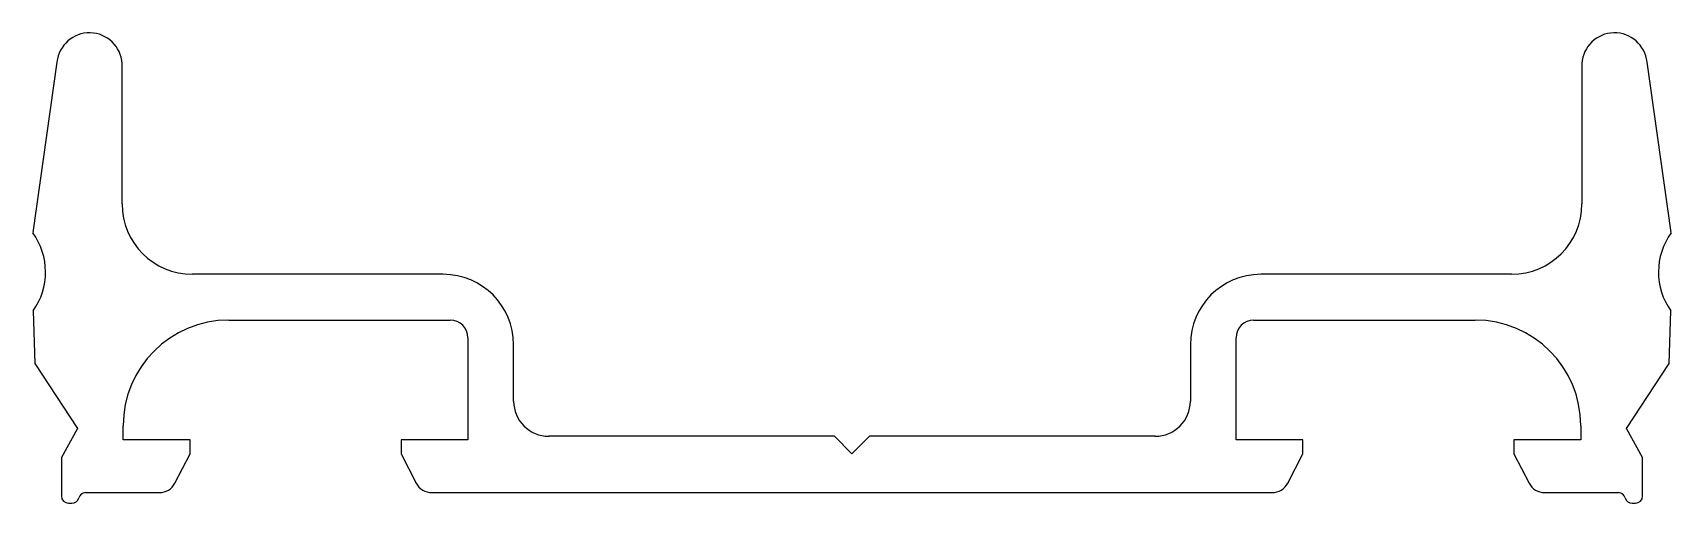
# Model space of a CAD drawing. Extents: x 517.7 to 564.2, y -128.3 to -114.9.
import ezdxf

# ---------------------------------------------------------------- set-up
doc = ezdxf.new("R2010")
doc.units = 0
doc.header["$LTSCALE"] = 15
doc.layers.add('290304SEND', color=182, linetype='CONTINUOUS')

msp = doc.modelspace()

# ---------------------------------------------------------------- linework, layer by layer
at = {"layer": '290304SEND', "color": 0}
for p, q in [((518.339, -115.746), (517.65, -120.592)), ((520.189, -119.775), (520.189, -115.788)), ((561.691, -115.788), (561.691, -119.775)), ((564.23, -120.592), (563.542, -115.746)), ((529.321, -121.775), (522.189, -121.775)), ((559.691, -121.775), (552.559, -121.775)), ((517.658, -122.814), (517.708, -124.304)), ((564.172, -124.304), (564.222, -122.814)), ((523.221, -123.075), (529.521, -123.075)), ((552.359, -123.075), (558.659, -123.075)), ((530.021, -123.575), (530.021, -126.475)), ((531.321, -125.375), (531.321, -123.775)), ((550.559, -123.775), (550.559, -125.375)), ((551.859, -126.475), (551.859, -123.575)), ((517.708, -124.304), (518.921, -126.149)), ((562.959, -126.149), (564.172, -124.304)), ((518.921, -126.149), (518.464, -126.976)), ((520.221, -126.475), (520.221, -126.075)), ((561.659, -126.075), (561.659, -126.475)), ((563.416, -126.976), (562.959, -126.149)), ((522.121, -126.475), (520.221, -126.475)), ((522.121, -126.875), (522.121, -126.475)), ((528.121, -126.475), (528.121, -126.875)), ((530.021, -126.475), (528.121, -126.475)), ((540.44, -126.375), (532.321, -126.375)), ((540.94, -126.875), (540.44, -126.375)), ((541.44, -126.375), (540.94, -126.875)), ((549.559, -126.375), (541.44, -126.375)), ((553.759, -126.475), (551.859, -126.475)), ((553.759, -126.875), (553.759, -126.475)), ((559.759, -126.475), (559.759, -126.875)), ((561.659, -126.475), (559.759, -126.475)), ((518.464, -126.976), (518.464, -128.075)), ((521.691, -127.705), (522.121, -126.875)), ((528.121, -126.875), (528.551, -127.705)), ((553.329, -127.705), (553.759, -126.875)), ((559.759, -126.875), (560.189, -127.705)), ((563.416, -128.075), (563.416, -126.976)), ((519.151, -127.975), (521.247, -127.975)), ((528.995, -127.975), (552.885, -127.975)), ((560.633, -127.975), (562.729, -127.975)), ((518.664, -128.275), (518.764, -128.275)), ((563.116, -128.275), (563.216, -128.275))]:
    msp.add_line(p, q, dxfattribs=at)
for centre, radius, start, end in [((519.262, -115.845), 0.929, 3.5077, 173.91), ((562.618, -115.845), 0.929, 6.09, 176.4923), ((522.189, -119.775), 2, 180.003, 270), ((559.691, -119.775), 2, 270, 359.997), ((516.113, -121.709), 1.9, 324.4172, 35.987), ((565.767, -121.709), 1.9, 144.013, 215.5828), ((529.321, -123.775), 2, 0, 90), ((552.559, -123.775), 2, 90, 180), ((523.221, -126.075), 3, 90, 180), ((529.521, -123.575), 0.5, 0, 90), ((552.359, -123.575), 0.5, 90, 180), ((558.659, -126.075), 3, 0, 90), ((532.321, -125.375), 1, 180, 270), ((549.559, -125.375), 1, 270, 0), ((518.664, -128.075), 0.2, 180, 270), ((519.151, -128.175), 0.2, 90, 165.5225), ((521.247, -127.475), 0.5, 270, 332.6083), ((528.995, -127.475), 0.5, 207.3917, 270), ((552.885, -127.475), 0.5, 270, 332.6083), ((560.633, -127.475), 0.5, 207.3917, 270), ((562.729, -128.175), 0.2, 14.4775, 90), ((563.216, -128.075), 0.2, 270, 0), ((518.764, -128.075), 0.2, 270, 345.5225), ((563.116, -128.075), 0.2, 194.4775, 270)]:
    msp.add_arc(centre, radius, start, end, dxfattribs=at)

doc.saveas('drawing.dxf')
